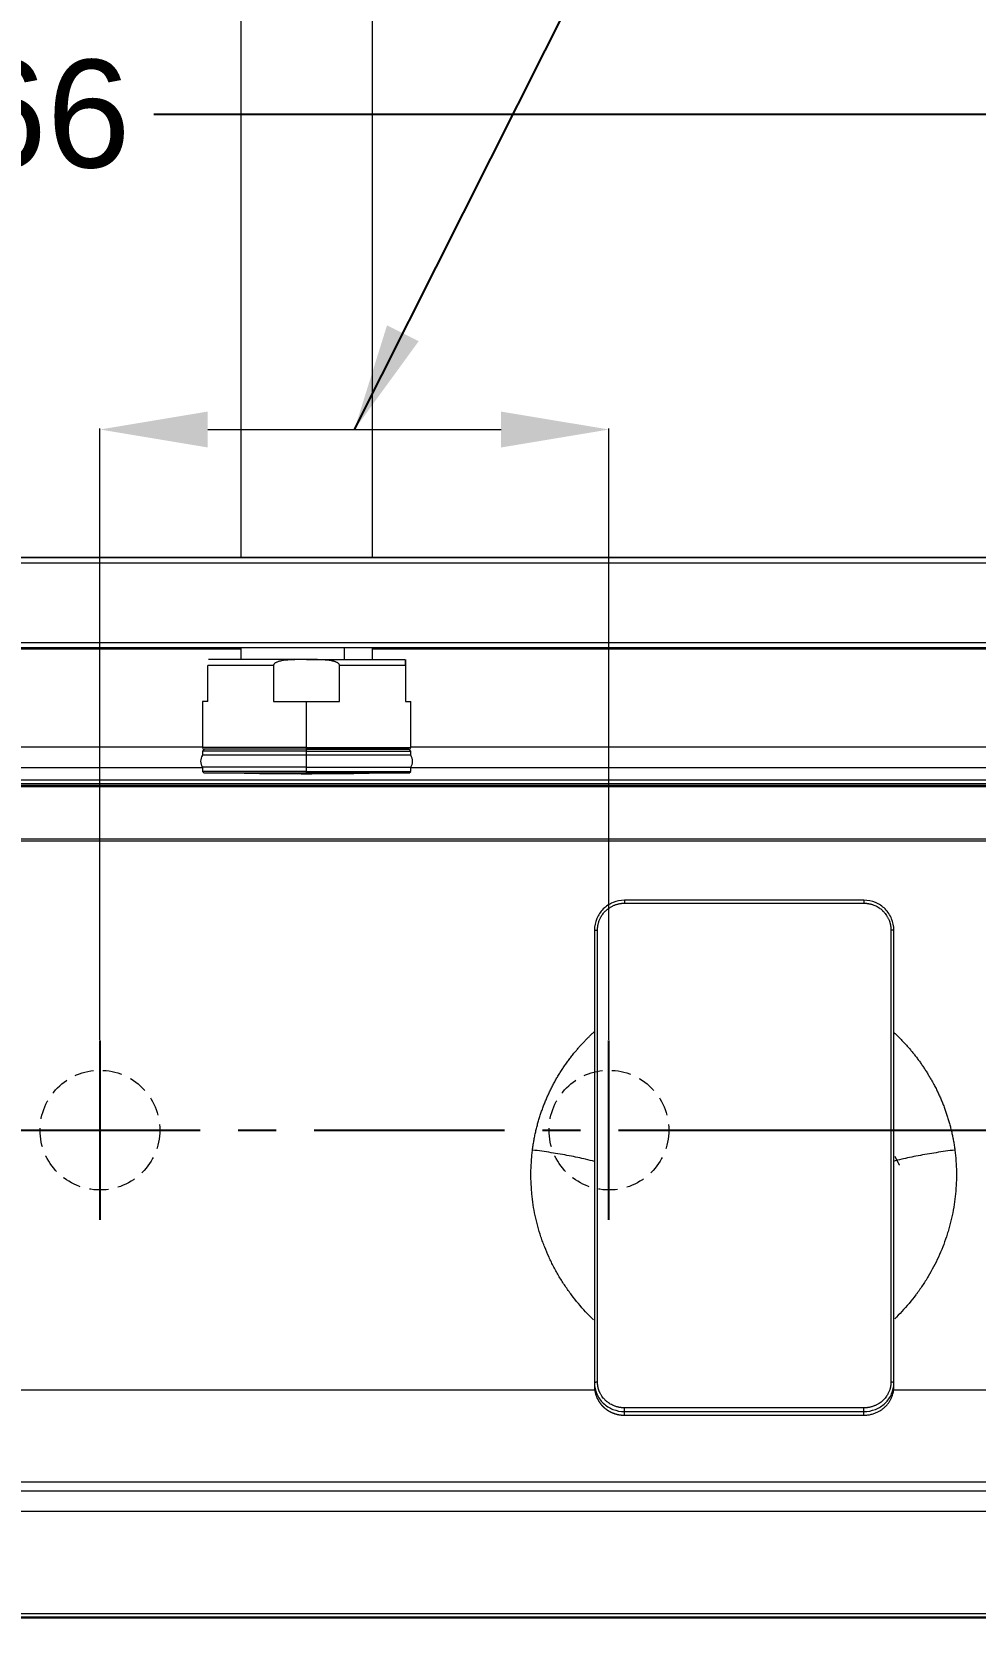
# Model space of a CAD drawing. Header units: millimetres. Extents: x 2433 to 4809, y -10272 to -6912.
# Drawn here: x 3148.1 to 3305.6, y -9240.8 to -8973.7 of the extents above; entities that cross this region are included whole.
import ezdxf

# ---------------------------------------------------------------- set-up
doc = ezdxf.new("R2010")
doc.units = ezdxf.units.MM
doc.linetypes.add('CENTERX2', pattern=[101.6, 63.5, -12.7, 12.7, -12.7])
doc.linetypes.add('HIDDEN2', pattern=[4.7625, 3.175, -1.5875])
doc.layers.add('CENTER', color=1, linetype='CENTERX2')
doc.layers.add('DIM', color=3, linetype='Continuous', lineweight=13)
doc.layers.add('HIDDEN', color=252, linetype='HIDDEN2', lineweight=13)
doc.styles.add('ARIAL', font='arial.ttf')
doc.dimstyles.get("Standard").update_dxf_attribs({"dimtxt": 15, "dimasz": 15, "dimexe": 0.18, "dimexo": 0.0625, "dimgap": 4, "dimtad": 0, "dimtih": 1, "dimtoh": 1, "dimdec": 1, "dimdsep": 46, "dimtxsty": 'ARIAL', "dimcen": 0, "dimclrd": 3, "dimclre": 3, "dimclrt": 3, "dimadec": 0, "dimazin": 0, "dimtfac": 1, "dimtdec": 1, "dimtofl": 0, "dimtmove": 0, "dimatfit": 3, "dimfxl": 1, "dimtolj": 1, "dimtzin": 0, "dimarcsym": 0})

# ---------------------------------------------------------------- blocks, each defined once
blk = doc.blocks.new('*D43')
at = {"layer": 'Defpoints', "color": 0, "transparency": 16777216}
for p in [(3194, -7897.19), (3599.12, -9941.36), (3679.63, -9941.36)]:
    blk.add_point(p, dxfattribs=at)
at = {"layer": 'DIM', "color": 3, "lineweight": -2, "transparency": 16777216}
for p, q in [((3194.06, -7897.19), (3679.81, -7897.19)), ((3679.63, -7915.19), (3679.63, -8902.47)), ((3679.63, -9923.36), (3679.63, -8936.07)), ((3599.18, -9941.36), (3679.81, -9941.36))]:
    blk.add_line(p, q, dxfattribs=at)
at = {"layer": 'DIM', "color": 3, "transparency": 16777216}
for points in [[(3676.63, -7915.19), (3682.63, -7915.19), (3679.63, -7897.19)], [(3676.63, -9923.36), (3682.63, -9923.36), (3679.63, -9941.36)]]:
    blk.add_solid(points, dxfattribs=at)
at = {"layer": 'DIM', "color": 3, "transparency": 16777216, "insert": (3679.63, -8919.27), "char_height": 18, "attachment_point": 5, "style": 'ARIAL'}
blk.add_mtext('\\A1;(2280)', dxfattribs=at)
blk = doc.blocks.new('*D44')
at = {"layer": 'Defpoints', "color": 0, "transparency": 16777216}
for p in [(3451.29, -8931.16), (2936.71, -9089.75), (3451.29, -9089.75)]:
    blk.add_point(p, dxfattribs=at)
at = {"layer": 'DIM', "color": 3, "lineweight": -2, "transparency": 16777216}
for p, q in [((2936.71, -9089.69), (2936.71, -8930.98)), ((2954.71, -8931.16), (3119.87, -8931.16)), ((3433.29, -8931.16), (3169.56, -8931.16)), ((3451.29, -9089.69), (3451.29, -8930.98))]:
    blk.add_line(p, q, dxfattribs=at)
at = {"layer": 'DIM', "color": 3, "transparency": 16777216}
for points in [[(2954.71, -8928.16), (2954.71, -8934.16), (2936.71, -8931.16)], [(3433.29, -8928.16), (3433.29, -8934.16), (3451.29, -8931.16)]]:
    blk.add_solid(points, dxfattribs=at)
at = {"layer": 'DIM', "color": 3, "transparency": 16777216, "insert": (3144.72, -8931.16), "char_height": 18, "attachment_point": 5, "style": 'ARIAL'}
blk.add_mtext('\\A1;514', dxfattribs=at)
blk = doc.blocks.new('*D46')
at = {"layer": 'Defpoints', "color": 0, "transparency": 16777216}
for p in [(3377, -8987.49), (3011, -9085.72), (3377, -9085.72)]:
    blk.add_point(p, dxfattribs=at)
at = {"layer": 'DIM', "color": 3, "lineweight": -2, "transparency": 16777216}
for p, q in [((3011, -9085.65), (3011, -8987.31)), ((3029, -8987.49), (3118.76, -8987.49)), ((3359, -8987.49), (3168.5, -8987.49)), ((3377, -9085.65), (3377, -8987.31))]:
    blk.add_line(p, q, dxfattribs=at)
at = {"layer": 'DIM', "color": 3, "transparency": 16777216}
for points in [[(3029, -8984.49), (3029, -8990.49), (3011, -8987.49)], [(3359, -8984.49), (3359, -8990.49), (3377, -8987.49)]]:
    blk.add_solid(points, dxfattribs=at)
at = {"layer": 'DIM', "color": 3, "transparency": 16777216, "insert": (3143.63, -8987.49), "char_height": 18, "attachment_point": 5, "style": 'ARIAL'}
blk.add_mtext('\\A1;366', dxfattribs=at)
blk = doc.blocks.new('*D47')
at = {"layer": 'Defpoints', "color": 0, "transparency": 16777216}
for p in [(3259.5, -9157.22), (3519.63, -9941.36), (3541.41, -9941.36)]:
    blk.add_point(p, dxfattribs=at)
at = {"layer": 'DIM', "color": 3, "lineweight": -2, "transparency": 16777216}
for p, q in [((3259.56, -9157.22), (3519.81, -9157.22)), ((3519.63, -9175.22), (3519.63, -9535.1)), ((3519.63, -9923.36), (3519.63, -9563.48)), ((3541.35, -9941.36), (3519.45, -9941.36))]:
    blk.add_line(p, q, dxfattribs=at)
at = {"layer": 'DIM', "color": 3, "transparency": 16777216}
for points in [[(3516.63, -9175.22), (3522.63, -9175.22), (3519.63, -9157.22)], [(3516.63, -9923.36), (3522.63, -9923.36), (3519.63, -9941.36)]]:
    blk.add_solid(points, dxfattribs=at)
at = {"layer": 'DIM', "color": 3, "transparency": 16777216, "insert": (3519.63, -9549.29), "char_height": 18, "attachment_point": 5, "style": 'ARIAL'}
blk.add_mtext('\\A1;977.5', dxfattribs=at)

msp = doc.modelspace()

# ---------------------------------------------------------------- linework, layer by layer
at = {"linetype": 'Continuous', "lineweight": 18}
for p, q in [((3183, -8592.35), (3183, -9061.48)), ((3205, -9061.48), (3205, -8592.34)), ((2962.2, -9061.48), (3426.2, -9061.48)), ((2962.2, -9076.6), (3426.2, -9076.6)), ((3194, -9078.59), (3177.6, -9078.59)), ((3183, -9076.6), (3183, -9078.58)), ((3194, -9078.59), (3210.4, -9078.59)), ((3205, -9078.58), (3205, -9076.6)), ((3177.5, -9085.59), (3177.5, -9079.59)), ((3188.48, -9079.59), (3188.48, -9085.59)), ((3199.52, -9085.59), (3199.52, -9079.59)), ((3210.5, -9079.59), (3210.5, -9085.59)), ((3177.5, -9085.59), (3176.6, -9085.59)), ((3176.6, -9085.59), (3176.6, -9093.29)), ((3188.48, -9085.59), (3194, -9085.59)), ((3194, -9085.59), (3199.52, -9085.59)), ((3210.5, -9085.59), (3211.4, -9085.59)), ((3211.4, -9093.29), (3211.4, -9085.59)), ((3176.9, -9093.59), (3176.6, -9093.89)), ((3194, -9093.89), (3176.6, -9093.89)), ((3176.6, -9093.89), (3176.6, -9094.59)), ((3194, -9094.59), (3176.6, -9094.59)), ((3194, -9093.59), (3176.9, -9093.59)), ((3194, -9093.59), (3176.9, -9093.59)), ((3211.1, -9093.59), (3194, -9093.59)), ((3194, -9093.59), (3211.1, -9093.59)), ((3194, -9093.89), (3211.4, -9093.89)), ((3211.4, -9094.59), (3194, -9094.59)), ((3211.4, -9093.89), (3211.1, -9093.59)), ((3211.4, -9094.59), (3211.4, -9093.89)), ((3176.6, -9096.59), (3176.6, -9097.29)), ((3194, -9096.59), (3176.6, -9096.59)), ((3194, -9097.29), (3176.6, -9097.29)), ((3176.6, -9097.29), (3176.9, -9097.59)), ((3194, -9097.59), (3176.9, -9097.59)), ((3183.45, -9097.6), (3183.45, -9097.59)), ((3194, -9096.59), (3211.4, -9096.59)), ((3194, -9097.29), (3211.4, -9097.29)), ((3211.1, -9097.59), (3194, -9097.59)), ((3204.55, -9097.59), (3204.55, -9097.6)), ((3211.1, -9097.59), (3211.4, -9097.29)), ((3211.4, -9097.29), (3211.4, -9096.59)), ((2947.99, -9098.71), (3440.01, -9098.71)), ((3287.09, -9118.8), (3247.09, -9118.8)), ((3242.09, -9199.47), (3242.09, -9200.06)), ((3292.09, -9200.06), (3292.09, -9199.47)), ((3247.01, -9204.87), (3247.46, -9204.87)), ((3247.46, -9204.87), (3287.18, -9204.87)), ((2962.03, -9238.72), (3401.49, -9238.72)), ((2962.2, -9238.55), (3401.5, -9238.55))]:
    msp.add_line(p, q, dxfattribs=at)
at = {"linetype": 'Continuous', "lineweight": 13}
for p, q in [((3426.2, -9061.61), (2962.2, -9061.61)), ((2962.2, -9062.42), (3426.2, -9062.42)), ((3426.2, -9075.82), (2962.2, -9075.82)), ((3183.01, -9076.87), (2956.2, -9076.87)), ((3194, -9078.59), (3194, -9078.59)), ((3200.36, -9078.58), (3200.36, -9076.6)), ((3432.19, -9076.87), (3204.99, -9076.87)), ((3188.48, -9079.59), (3177.5, -9079.59)), ((3210.5, -9079.59), (3199.52, -9079.59)), ((3194, -9093.29), (3194, -9085.59)), ((2956.2, -9093.16), (3176.61, -9093.16)), ((3194, -9093.29), (3176.6, -9093.29)), ((3194, -9093.29), (3211.4, -9093.29)), ((3194, -9093.59), (3194, -9093.29)), ((3194, -9093.89), (3194, -9093.59)), ((3194, -9094.59), (3194, -9093.89)), ((3194, -9096.59), (3194, -9094.59)), ((3211.39, -9093.16), (3432.19, -9093.16)), ((3176.6, -9096.66), (2956.2, -9096.66)), ((3194, -9097.29), (3194, -9096.59)), ((3194, -9097.59), (3194, -9097.29)), ((3432.19, -9096.66), (3211.4, -9096.66)), ((2947.99, -9099.28), (3440.01, -9099.28)), ((2949.12, -9099.6), (3438.88, -9099.6)), ((2949.12, -9099.81), (3438.88, -9099.81)), ((2957.83, -9108.52), (3430.17, -9108.52)), ((3430.17, -9108.95), (2957.83, -9108.95)), ((3247.09, -9119.3), (3287.09, -9119.3)), ((3242.59, -9199.32), (3242.59, -9123.79)), ((3291.59, -9123.79), (3291.59, -9199.32)), ((3242.18, -9200.68), (2949.25, -9200.68)), ((3347.09, -9200.68), (3291.99, -9200.68)), ((3287.09, -9203.62), (3247.09, -9203.62)), ((3247.09, -9204.85), (3247.09, -9204.25)), ((3247.09, -9204.25), (3287.09, -9204.25)), ((3287.09, -9204.85), (3287.09, -9204.25)), ((3247.09, -9204.85), (3287.09, -9204.85)), ((2943.27, -9217.47), (3393.5, -9217.47)), ((3443.62, -9216.07), (2944.38, -9216.07)), ((3226.24, -9217.47), (3393.5, -9217.47)), ((3377, -9220.97), (2948.47, -9220.97)), ((3398.94, -9220.97), (3226.25, -9220.97))]:
    msp.add_line(p, q, dxfattribs=at)
at = {"linetype": 'Continuous', "lineweight": 18}
for centre, radius, start, end in [((3178.12, -9095.59), 1.82, 146.6015, 213.3985), ((3176.9, -9093.29), 0.3, 180, 270), ((3211.1, -9093.29), 0.3, 270, 0), ((3209.88, -9095.59), 1.82, 326.6015, 33.3985)]:
    msp.add_arc(centre, radius, start, end, dxfattribs=at)
for points, knots in [([(3194, -9078.59), (3193.76, -9078.59), (3193.51, -9078.59), (3193.03, -9078.59), (3192.78, -9078.6), (3192.3, -9078.6), (3192.05, -9078.61), (3191.57, -9078.62), (3191.32, -9078.64), (3190.96, -9078.66), (3190.84, -9078.67), (3190.6, -9078.69), (3190.47, -9078.7), (3190.23, -9078.73), (3190.11, -9078.75), (3189.87, -9078.79), (3189.75, -9078.81), (3189.58, -9078.85), (3189.52, -9078.87), (3189.4, -9078.9), (3189.34, -9078.92), (3189.23, -9078.96), (3189.17, -9078.98), (3189.05, -9079.02), (3189, -9079.04), (3188.89, -9079.1), (3188.84, -9079.13), (3188.76, -9079.18), (3188.73, -9079.19), (3188.69, -9079.23), (3188.66, -9079.25), (3188.62, -9079.29), (3188.6, -9079.31), (3188.56, -9079.36), (3188.54, -9079.38), (3188.52, -9079.42), (3188.51, -9079.44), (3188.5, -9079.46), (3188.5, -9079.47), (3188.49, -9079.48), (3188.49, -9079.49), (3188.48, -9079.52), (3188.48, -9079.55), (3188.48, -9079.59)], [0, 0, 0, 0, 0.125, 0.125, 0.25, 0.25, 0.375, 0.375, 0.5, 0.5, 0.5625, 0.5625, 0.625, 0.625, 0.6875, 0.6875, 0.75, 0.75, 0.78125, 0.78125, 0.8125, 0.8125, 0.84375, 0.84375, 0.875, 0.875, 0.90625, 0.90625, 0.921875, 0.921875, 0.9375, 0.9375, 0.953125, 0.953125, 0.96875, 0.96875, 0.976563, 0.976563, 0.980469, 0.980469, 0.984375, 0.984375, 1, 1, 1, 1]), ([(3199.52, -9079.59), (3199.52, -9079.55), (3199.52, -9079.52), (3199.51, -9079.48), (3199.5, -9079.46), (3199.49, -9079.44), (3199.48, -9079.42), (3199.47, -9079.4), (3199.46, -9079.38), (3199.44, -9079.36), (3199.43, -9079.35), (3199.4, -9079.31), (3199.38, -9079.29), (3199.33, -9079.25), (3199.31, -9079.23), (3199.27, -9079.2), (3199.26, -9079.19), (3199.23, -9079.17), (3199.22, -9079.16), (3199.16, -9079.12), (3199.1, -9079.09), (3198.99, -9079.04), (3198.94, -9079.02), (3198.82, -9078.97), (3198.77, -9078.95), (3198.65, -9078.92), (3198.59, -9078.9), (3198.47, -9078.87), (3198.41, -9078.85), (3198.23, -9078.81), (3198.12, -9078.79), (3197.88, -9078.75), (3197.76, -9078.73), (3197.52, -9078.7), (3197.4, -9078.69), (3197.15, -9078.67), (3197.03, -9078.66), (3196.67, -9078.64), (3196.43, -9078.62), (3195.94, -9078.61), (3195.7, -9078.6), (3195.21, -9078.6), (3194.97, -9078.59), (3194.49, -9078.59), (3194.24, -9078.59), (3194, -9078.59)], [0, 0, 0, 0, 0.015625, 0.015625, 0.023438, 0.023438, 0.03125, 0.03125, 0.039063, 0.039063, 0.046875, 0.046875, 0.0625, 0.0625, 0.078125, 0.078125, 0.085938, 0.085938, 0.09375, 0.09375, 0.125, 0.125, 0.15625, 0.15625, 0.1875, 0.1875, 0.21875, 0.21875, 0.25, 0.25, 0.3125, 0.3125, 0.375, 0.375, 0.4375, 0.4375, 0.5, 0.5, 0.625, 0.625, 0.75, 0.75, 0.875, 0.875, 1, 1, 1, 1]), ([(3210.5, -9079.59), (3210.5, -9079.55), (3210.5, -9079.52), (3210.5, -9079.48), (3210.5, -9079.46), (3210.5, -9079.44), (3210.5, -9079.42), (3210.5, -9079.4), (3210.5, -9079.38), (3210.5, -9079.36), (3210.5, -9079.35), (3210.5, -9079.31), (3210.5, -9079.29), (3210.5, -9079.25), (3210.5, -9079.23), (3210.5, -9079.2), (3210.5, -9079.19), (3210.5, -9079.17), (3210.5, -9079.16), (3210.5, -9079.12), (3210.5, -9079.09), (3210.5, -9079.04), (3210.5, -9079.02), (3210.5, -9078.97), (3210.5, -9078.95), (3210.5, -9078.92), (3210.5, -9078.9), (3210.5, -9078.87), (3210.5, -9078.85), (3210.5, -9078.81), (3210.5, -9078.79), (3210.5, -9078.75), (3210.5, -9078.73), (3210.5, -9078.7), (3210.5, -9078.69), (3210.5, -9078.67), (3210.5, -9078.66), (3210.5, -9078.63), (3210.5, -9078.62), (3210.5, -9078.61), (3210.5, -9078.6), (3210.5, -9078.6), (3210.5, -9078.59), (3210.5, -9078.59), (3210.5, -9078.59), (3210.5, -9078.59), (3210.5, -9078.59), (3210.5, -9078.59), (3210.5, -9078.6), (3210.5, -9078.6), (3210.5, -9078.61), (3210.5, -9078.62), (3210.5, -9078.64), (3210.5, -9078.66), (3210.5, -9078.67), (3210.5, -9078.69), (3210.5, -9078.7), (3210.5, -9078.73), (3210.5, -9078.75), (3210.5, -9078.79), (3210.5, -9078.81), (3210.5, -9078.85), (3210.5, -9078.87), (3210.5, -9078.9), (3210.5, -9078.92), (3210.5, -9078.96), (3210.5, -9078.98), (3210.5, -9079.02), (3210.5, -9079.04), (3210.5, -9079.08), (3210.5, -9079.1), (3210.5, -9079.13), (3210.5, -9079.14), (3210.5, -9079.18), (3210.5, -9079.19), (3210.5, -9079.23), (3210.5, -9079.25), (3210.5, -9079.29), (3210.5, -9079.31), (3210.5, -9079.35), (3210.5, -9079.36), (3210.5, -9079.38), (3210.5, -9079.41), (3210.5, -9079.44), (3210.5, -9079.46), (3210.5, -9079.47), (3210.5, -9079.48), (3210.5, -9079.49), (3210.5, -9079.52), (3210.5, -9079.55), (3210.5, -9079.59)], [0, 0, 0, 0, 0.007812, 0.007812, 0.011719, 0.011719, 0.015625, 0.015625, 0.019531, 0.019531, 0.023437, 0.023437, 0.03125, 0.03125, 0.039062, 0.039062, 0.042969, 0.042969, 0.046875, 0.046875, 0.0625, 0.0625, 0.078125, 0.078125, 0.09375, 0.09375, 0.109375, 0.109375, 0.125, 0.125, 0.15625, 0.15625, 0.1875, 0.1875, 0.21875, 0.21875, 0.25, 0.25, 0.3125, 0.3125, 0.375, 0.375, 0.4375, 0.4375, 0.5, 0.5, 0.5625, 0.5625, 0.625, 0.625, 0.6875, 0.6875, 0.75, 0.75, 0.78125, 0.78125, 0.8125, 0.8125, 0.84375, 0.84375, 0.875, 0.875, 0.890625, 0.890625, 0.90625, 0.90625, 0.921875, 0.921875, 0.9375, 0.9375, 0.945312, 0.945312, 0.953125, 0.953125, 0.960937, 0.960937, 0.96875, 0.96875, 0.976562, 0.976562, 0.980469, 0.980469, 0.984375, 0.988281, 0.988281, 0.990234, 0.990234, 0.992188, 0.992188, 1, 1, 1, 1]), ([(3242.59, -9123.79), (3242.59, -9123.78), (3242.59, -9123.76), (3242.59, -9123.73), (3242.59, -9123.69), (3242.59, -9123.66), (3242.6, -9123.63), (3242.6, -9123.59), (3242.6, -9123.56), (3242.6, -9123.53), (3242.6, -9123.49), (3242.61, -9123.46), (3242.61, -9123.43), (3242.61, -9123.39), (3242.61, -9123.36), (3242.62, -9123.33), (3242.62, -9123.29), (3242.62, -9123.26), (3242.63, -9123.23), (3242.63, -9123.19), (3242.64, -9123.16), (3242.64, -9123.13), (3242.65, -9123.1), (3242.65, -9123.06), (3242.66, -9123.03), (3242.66, -9123), (3242.67, -9122.96), (3242.68, -9122.91), (3242.7, -9122.83), (3242.73, -9122.71), (3242.77, -9122.54), (3242.84, -9122.33), (3242.92, -9122.09), (3243.04, -9121.84), (3243.17, -9121.58), (3243.35, -9121.29), (3243.55, -9121.02), (3243.74, -9120.79), (3243.89, -9120.63), (3244.05, -9120.48), (3244.28, -9120.28), (3244.53, -9120.1), (3244.78, -9119.94), (3244.98, -9119.83), (3245.17, -9119.73), (3245.37, -9119.64), (3245.56, -9119.57), (3245.77, -9119.5), (3245.99, -9119.44), (3246.2, -9119.39), (3246.4, -9119.35), (3246.58, -9119.33), (3246.73, -9119.31), (3246.86, -9119.31), (3246.96, -9119.3), (3247.03, -9119.3), (3247.08, -9119.3), (3247.09, -9119.3)], [0, 0, 0, 0, 0.004747, 0.009491, 0.014232, 0.018972, 0.023708, 0.028442, 0.033174, 0.037904, 0.042632, 0.047357, 0.05208, 0.056802, 0.061521, 0.066238, 0.070954, 0.075667, 0.080379, 0.085089, 0.089797, 0.094504, 0.099209, 0.103913, 0.108615, 0.113315, 0.118014, 0.122711, 0.134885, 0.153369, 0.178156, 0.209237, 0.246603, 0.284434, 0.326109, 0.371612, 0.428241, 0.470047, 0.497067, 0.521976, 0.563871, 0.622818, 0.656702, 0.689009, 0.719729, 0.748851, 0.778592, 0.809468, 0.841475, 0.874606, 0.90317, 0.928179, 0.949636, 0.967545, 0.981908, 0.992727, 1, 1, 1, 1]), ([(3287.09, -9119.3), (3287.1, -9119.3), (3287.13, -9119.3), (3287.16, -9119.3), (3287.19, -9119.3), (3287.23, -9119.3), (3287.26, -9119.3), (3287.29, -9119.31), (3287.33, -9119.31), (3287.36, -9119.31), (3287.39, -9119.31), (3287.43, -9119.31), (3287.46, -9119.32), (3287.49, -9119.32), (3287.53, -9119.32), (3287.56, -9119.33), (3287.59, -9119.33), (3287.63, -9119.33), (3287.66, -9119.34), (3287.69, -9119.34), (3287.73, -9119.35), (3287.76, -9119.35), (3287.79, -9119.36), (3287.83, -9119.36), (3287.86, -9119.37), (3287.89, -9119.37), (3287.92, -9119.38), (3288.01, -9119.39), (3288.15, -9119.43), (3288.35, -9119.48), (3288.54, -9119.54), (3288.79, -9119.63), (3289.1, -9119.76), (3289.44, -9119.95), (3289.75, -9120.16), (3289.98, -9120.34), (3290.14, -9120.49), (3290.25, -9120.59), (3290.35, -9120.69), (3290.47, -9120.82), (3290.66, -9121.05), (3290.84, -9121.3), (3290.99, -9121.55), (3291.1, -9121.74), (3291.19, -9121.93), (3291.25, -9122.06), (3291.28, -9122.14), (3291.29, -9122.16), (3291.3, -9122.19), (3291.31, -9122.21), (3291.32, -9122.24), (3291.33, -9122.27), (3291.34, -9122.3), (3291.35, -9122.33), (3291.36, -9122.36), (3291.37, -9122.39), (3291.38, -9122.42), (3291.39, -9122.45), (3291.4, -9122.49), (3291.41, -9122.52), (3291.42, -9122.56), (3291.43, -9122.6), (3291.44, -9122.64), (3291.45, -9122.68), (3291.46, -9122.72), (3291.47, -9122.76), (3291.48, -9122.8), (3291.49, -9122.84), (3291.5, -9122.89), (3291.51, -9122.93), (3291.52, -9122.98), (3291.53, -9123.03), (3291.54, -9123.07), (3291.54, -9123.12), (3291.55, -9123.17), (3291.56, -9123.23), (3291.56, -9123.28), (3291.57, -9123.33), (3291.57, -9123.39), (3291.58, -9123.44), (3291.58, -9123.5), (3291.59, -9123.55), (3291.59, -9123.61), (3291.59, -9123.67), (3291.59, -9123.73), (3291.59, -9123.77), (3291.59, -9123.79)], [0, 0, 0, 0, 0.004757, 0.009511, 0.014264, 0.019015, 0.023765, 0.028512, 0.033259, 0.038004, 0.042747, 0.047489, 0.05223, 0.056969, 0.061707, 0.066444, 0.07118, 0.075915, 0.080649, 0.085382, 0.090113, 0.094844, 0.099574, 0.104303, 0.109031, 0.113759, 0.118486, 0.123211, 0.151374, 0.179744, 0.208323, 0.237109, 0.291908, 0.351445, 0.404814, 0.447062, 0.478231, 0.49834, 0.509473, 0.535682, 0.576987, 0.633435, 0.667535, 0.69947, 0.72923, 0.756808, 0.760299, 0.763924, 0.767682, 0.771572, 0.775596, 0.779753, 0.784043, 0.788465, 0.793021, 0.797709, 0.802531, 0.807485, 0.812572, 0.817792, 0.823144, 0.82863, 0.834247, 0.839998, 0.845881, 0.851897, 0.858045, 0.864325, 0.870738, 0.877284, 0.883961, 0.890771, 0.897713, 0.904787, 0.911994, 0.919332, 0.926803, 0.934406, 0.942142, 0.950009, 0.958009, 0.966142, 0.974407, 0.982805, 0.991336, 1, 1, 1, 1]), ([(3241.94, -9188.92), (3241.49, -9188.48), (3241.04, -9188.03), (3239.78, -9186.68), (3238.99, -9185.74), (3237.88, -9184.27), (3237.53, -9183.77), (3236.85, -9182.75), (3236.52, -9182.23), (3235.89, -9181.18), (3235.44, -9180.37), (3235.02, -9179.56), (3234.75, -9179.01), (3234.62, -9178.73), (3234.24, -9177.89), (3233.88, -9177.05), (3233.55, -9176.19), (3233.34, -9175.62), (3233.25, -9175.33), (3232.96, -9174.46), (3232.78, -9173.88), (3232.46, -9172.69), (3232.32, -9172.1), (3232.06, -9170.89), (3231.95, -9170.29), (3231.76, -9169.08), (3231.68, -9168.47), (3231.38, -9165.43), (3231.42, -9162.99), (3231.73, -9160.55)], [0, 0, 0, 0, 0.060481, 0.060481, 0.177921, 0.177921, 0.236641, 0.236641, 0.295361, 0.295361, 0.354081, 0.383441, 0.383441, 0.412801, 0.412801, 0.471521, 0.500881, 0.500881, 0.530241, 0.530241, 0.588961, 0.588961, 0.647681, 0.647681, 0.7064, 0.7064, 0.76512, 0.76512, 1, 1, 1, 1]), ([(3302.27, -9160.55), (3302.42, -9161.77), (3302.51, -9162.99), (3302.55, -9165.42), (3302.5, -9166.64), (3302.32, -9168.45), (3302.24, -9169.06), (3302.05, -9170.27), (3301.94, -9170.88), (3301.69, -9172.08), (3301.47, -9172.98), (3301.22, -9173.86), (3301.04, -9174.44), (3300.95, -9174.74), (3300.48, -9176.18), (3300.03, -9177.31), (3299.01, -9179.54), (3298.44, -9180.62), (3297.5, -9182.2), (3297.01, -9182.98), (3296.4, -9183.87), (3296.13, -9184.24), (3295.95, -9184.49), (3295.85, -9184.62), (3295.03, -9185.72), (3294.24, -9186.65), (3293.03, -9187.96), (3292.63, -9188.36), (3292.23, -9188.75)], [0, 0, 0, 0, 0.118224, 0.118224, 0.236449, 0.236449, 0.295561, 0.295561, 0.354673, 0.354673, 0.413785, 0.443341, 0.443341, 0.472897, 0.472897, 0.591121, 0.591121, 0.709346, 0.709346, 0.768458, 0.798014, 0.812792, 0.812792, 0.82757, 0.82757, 0.945794, 0.945794, 1, 1, 1, 1]), ([(3242.09, -9200.06), (3242.09, -9200.07), (3242.09, -9200.1), (3242.09, -9200.13), (3242.09, -9200.16), (3242.09, -9200.2), (3242.1, -9200.23), (3242.1, -9200.26), (3242.1, -9200.3), (3242.1, -9200.33), (3242.1, -9200.36), (3242.11, -9200.4), (3242.11, -9200.43), (3242.11, -9200.47), (3242.11, -9200.5), (3242.12, -9200.54), (3242.12, -9200.57), (3242.13, -9200.61), (3242.13, -9200.64), (3242.13, -9200.68), (3242.14, -9200.71), (3242.14, -9200.75), (3242.15, -9200.79), (3242.16, -9200.82), (3242.16, -9200.86), (3242.17, -9200.89), (3242.18, -9200.93), (3242.18, -9200.97), (3242.19, -9201), (3242.2, -9201.04), (3242.21, -9201.08), (3242.21, -9201.12), (3242.22, -9201.15), (3242.23, -9201.19), (3242.24, -9201.23), (3242.25, -9201.26), (3242.26, -9201.3), (3242.27, -9201.34), (3242.28, -9201.38), (3242.3, -9201.41), (3242.31, -9201.45), (3242.32, -9201.49), (3242.33, -9201.53), (3242.34, -9201.57), (3242.36, -9201.6), (3242.37, -9201.64), (3242.39, -9201.68), (3242.4, -9201.72), (3242.42, -9201.76), (3242.43, -9201.79), (3242.45, -9201.83), (3242.46, -9201.87), (3242.48, -9201.91), (3242.5, -9201.95), (3242.51, -9201.99), (3242.53, -9202.02), (3242.55, -9202.06), (3242.57, -9202.1), (3242.59, -9202.14), (3242.61, -9202.18), (3242.63, -9202.22), (3242.65, -9202.25), (3242.67, -9202.29), (3242.69, -9202.33), (3242.71, -9202.37), (3242.73, -9202.41), (3242.76, -9202.45), (3242.78, -9202.48), (3242.8, -9202.52), (3242.83, -9202.56), (3242.85, -9202.6), (3242.88, -9202.64), (3242.9, -9202.67), (3242.93, -9202.71), (3242.95, -9202.75), (3242.98, -9202.79), (3243.01, -9202.82), (3243.04, -9202.86), (3243.06, -9202.9), (3243.09, -9202.94), (3243.12, -9202.97), (3243.15, -9203.01), (3243.18, -9203.05), (3243.21, -9203.08), (3243.24, -9203.12), (3243.28, -9203.15), (3243.31, -9203.19), (3243.34, -9203.23), (3243.37, -9203.26), (3243.41, -9203.3), (3243.44, -9203.33), (3243.48, -9203.37), (3243.51, -9203.4), (3243.55, -9203.44), (3243.58, -9203.47), (3243.62, -9203.51), (3243.66, -9203.54), (3243.69, -9203.57), (3243.73, -9203.61), (3243.77, -9203.64), (3243.81, -9203.67), (3243.85, -9203.71), (3243.89, -9203.74), (3243.93, -9203.77), (3243.97, -9203.8), (3244.01, -9203.83), (3244.05, -9203.86), (3244.1, -9203.89), (3244.14, -9203.93), (3244.18, -9203.96), (3244.23, -9203.99), (3244.27, -9204.01), (3244.32, -9204.04), (3244.36, -9204.07), (3244.41, -9204.1), (3244.45, -9204.13), (3244.5, -9204.16), (3244.55, -9204.18), (3244.6, -9204.21), (3244.64, -9204.24), (3244.69, -9204.26), (3244.74, -9204.29), (3244.79, -9204.31), (3244.84, -9204.34), (3244.89, -9204.36), (3244.94, -9204.38), (3244.99, -9204.41), (3245.05, -9204.43), (3245.1, -9204.45), (3245.15, -9204.47), (3245.2, -9204.49), (3245.26, -9204.51), (3245.31, -9204.53), (3245.37, -9204.55), (3245.42, -9204.57), (3245.48, -9204.59), (3245.53, -9204.61), (3245.59, -9204.63), (3245.64, -9204.64), (3245.7, -9204.66), (3245.76, -9204.67), (3245.82, -9204.69), (3245.87, -9204.7), (3245.93, -9204.72), (3245.99, -9204.73), (3246.05, -9204.74), (3246.11, -9204.75), (3246.17, -9204.77), (3246.23, -9204.78), (3246.29, -9204.79), (3246.35, -9204.79), (3246.41, -9204.8), (3246.47, -9204.81), (3246.53, -9204.82), (3246.59, -9204.82), (3246.65, -9204.83), (3246.72, -9204.83), (3246.78, -9204.84), (3246.84, -9204.84), (3246.9, -9204.84), (3246.97, -9204.85), (3247.03, -9204.85), (3247.07, -9204.85), (3247.09, -9204.85)], [0, 0, 0, 0, 0.004361, 0.008746, 0.013153, 0.017584, 0.022037, 0.026514, 0.031014, 0.035537, 0.040084, 0.044653, 0.049245, 0.053861, 0.0585, 0.063161, 0.067846, 0.072554, 0.077286, 0.08204, 0.086817, 0.091618, 0.096442, 0.101288, 0.106158, 0.111051, 0.115967, 0.120907, 0.125869, 0.130855, 0.135863, 0.140895, 0.14595, 0.151028, 0.156129, 0.161253, 0.166401, 0.171571, 0.176765, 0.181982, 0.187221, 0.192484, 0.197771, 0.20308, 0.208412, 0.213768, 0.219146, 0.224548, 0.229973, 0.235421, 0.240892, 0.246386, 0.251904, 0.257444, 0.263008, 0.268595, 0.274204, 0.279837, 0.285494, 0.291173, 0.296875, 0.302601, 0.308349, 0.314121, 0.319916, 0.325734, 0.331575, 0.337439, 0.343327, 0.349237, 0.355171, 0.361127, 0.367107, 0.37311, 0.379136, 0.385186, 0.391258, 0.397353, 0.403472, 0.409614, 0.415779, 0.421967, 0.428178, 0.434412, 0.440669, 0.44695, 0.453254, 0.45958, 0.46593, 0.472303, 0.478699, 0.485119, 0.491561, 0.498027, 0.504515, 0.511027, 0.517562, 0.52412, 0.530701, 0.537305, 0.543933, 0.550583, 0.557257, 0.563954, 0.570674, 0.577417, 0.584183, 0.590972, 0.597785, 0.60462, 0.611479, 0.618361, 0.625266, 0.632194, 0.639145, 0.646119, 0.653117, 0.660137, 0.667181, 0.674248, 0.681338, 0.688451, 0.695587, 0.702746, 0.709929, 0.717134, 0.724363, 0.731615, 0.73889, 0.746188, 0.753509, 0.760853, 0.768221, 0.775612, 0.783025, 0.790462, 0.797922, 0.805405, 0.812911, 0.820441, 0.827993, 0.835569, 0.843168, 0.85079, 0.858435, 0.866103, 0.873794, 0.881509, 0.889246, 0.897007, 0.904791, 0.912597, 0.920427, 0.928281, 0.936157, 0.944056, 0.951979, 0.959925, 0.967893, 0.975885, 0.9839, 0.991939, 1, 1, 1, 1]), ([(3247.09, -9203.62), (3247.08, -9203.62), (3247.06, -9203.62), (3247.03, -9203.62), (3246.99, -9203.62), (3246.96, -9203.62), (3246.93, -9203.62), (3246.89, -9203.62), (3246.86, -9203.62), (3246.82, -9203.62), (3246.79, -9203.61), (3246.76, -9203.61), (3246.72, -9203.61), (3246.69, -9203.61), (3246.66, -9203.6), (3246.62, -9203.6), (3246.59, -9203.6), (3246.56, -9203.59), (3246.52, -9203.59), (3246.49, -9203.59), (3246.46, -9203.58), (3246.43, -9203.58), (3246.39, -9203.57), (3246.36, -9203.57), (3246.33, -9203.56), (3246.29, -9203.56), (3246.26, -9203.55), (3246.17, -9203.53), (3246.03, -9203.5), (3245.84, -9203.46), (3245.65, -9203.4), (3245.4, -9203.31), (3245.09, -9203.18), (3244.74, -9203), (3244.44, -9202.8), (3244.21, -9202.63), (3244.04, -9202.49), (3243.94, -9202.39), (3243.84, -9202.3), (3243.71, -9202.17), (3243.53, -9201.96), (3243.34, -9201.71), (3243.19, -9201.48), (3243.09, -9201.29), (3243, -9201.11), (3242.94, -9200.98), (3242.91, -9200.91), (3242.9, -9200.89), (3242.89, -9200.86), (3242.88, -9200.84), (3242.87, -9200.81), (3242.86, -9200.79), (3242.85, -9200.76), (3242.84, -9200.73), (3242.83, -9200.7), (3242.82, -9200.67), (3242.81, -9200.64), (3242.8, -9200.61), (3242.79, -9200.57), (3242.78, -9200.54), (3242.77, -9200.51), (3242.76, -9200.47), (3242.74, -9200.43), (3242.73, -9200.4), (3242.72, -9200.36), (3242.71, -9200.32), (3242.7, -9200.28), (3242.69, -9200.24), (3242.69, -9200.19), (3242.68, -9200.15), (3242.67, -9200.11), (3242.66, -9200.06), (3242.65, -9200.01), (3242.64, -9199.97), (3242.64, -9199.92), (3242.63, -9199.87), (3242.62, -9199.82), (3242.62, -9199.77), (3242.61, -9199.72), (3242.61, -9199.66), (3242.6, -9199.61), (3242.6, -9199.55), (3242.6, -9199.5), (3242.59, -9199.44), (3242.59, -9199.38), (3242.59, -9199.34), (3242.59, -9199.32)], [0, 0, 0, 0, 0.004757, 0.009511, 0.014264, 0.019015, 0.023765, 0.028512, 0.033259, 0.038004, 0.042747, 0.047489, 0.05223, 0.056969, 0.061707, 0.066444, 0.07118, 0.075915, 0.080649, 0.085382, 0.090113, 0.094844, 0.099574, 0.104303, 0.109031, 0.113759, 0.118486, 0.123211, 0.151374, 0.179744, 0.208322, 0.237109, 0.291908, 0.351445, 0.404814, 0.447062, 0.478231, 0.49834, 0.509473, 0.535682, 0.576987, 0.633435, 0.667535, 0.69947, 0.72923, 0.756808, 0.760299, 0.763924, 0.767682, 0.771572, 0.775596, 0.779753, 0.784043, 0.788465, 0.793021, 0.797709, 0.802531, 0.807485, 0.812572, 0.817792, 0.823145, 0.82863, 0.834248, 0.839998, 0.845881, 0.851897, 0.858045, 0.864326, 0.870739, 0.877284, 0.883961, 0.890771, 0.897713, 0.904787, 0.911994, 0.919333, 0.926803, 0.934406, 0.942142, 0.950009, 0.958009, 0.966142, 0.974407, 0.982805, 0.991336, 1, 1, 1, 1]), ([(3291.59, -9199.32), (3291.59, -9199.34), (3291.59, -9199.36), (3291.59, -9199.39), (3291.59, -9199.42), (3291.59, -9199.45), (3291.59, -9199.48), (3291.59, -9199.52), (3291.59, -9199.55), (3291.58, -9199.58), (3291.58, -9199.61), (3291.58, -9199.64), (3291.58, -9199.68), (3291.57, -9199.71), (3291.57, -9199.74), (3291.57, -9199.77), (3291.56, -9199.8), (3291.56, -9199.84), (3291.56, -9199.87), (3291.55, -9199.9), (3291.55, -9199.93), (3291.54, -9199.96), (3291.54, -9199.99), (3291.53, -9200.02), (3291.53, -9200.06), (3291.52, -9200.09), (3291.52, -9200.12), (3291.51, -9200.17), (3291.49, -9200.24), (3291.46, -9200.37), (3291.41, -9200.53), (3291.35, -9200.73), (3291.26, -9200.95), (3291.15, -9201.19), (3291.01, -9201.44), (3290.84, -9201.72), (3290.64, -9201.98), (3290.44, -9202.2), (3290.29, -9202.35), (3290.13, -9202.5), (3289.91, -9202.68), (3289.66, -9202.87), (3289.41, -9203.02), (3289.21, -9203.12), (3289.01, -9203.22), (3288.82, -9203.3), (3288.62, -9203.37), (3288.42, -9203.44), (3288.2, -9203.49), (3287.98, -9203.54), (3287.78, -9203.57), (3287.61, -9203.6), (3287.46, -9203.61), (3287.33, -9203.62), (3287.23, -9203.62), (3287.15, -9203.62), (3287.11, -9203.62), (3287.09, -9203.62)], [0, 0, 0, 0, 0.004747, 0.009491, 0.014232, 0.018972, 0.023708, 0.028442, 0.033174, 0.037904, 0.042632, 0.047357, 0.05208, 0.056802, 0.061521, 0.066238, 0.070954, 0.075667, 0.080379, 0.085089, 0.089797, 0.094504, 0.099209, 0.103913, 0.108615, 0.113315, 0.118014, 0.122711, 0.134885, 0.153369, 0.178156, 0.209237, 0.246603, 0.284434, 0.326109, 0.371612, 0.428241, 0.470048, 0.497067, 0.521976, 0.563871, 0.622818, 0.656702, 0.689009, 0.719729, 0.748851, 0.778592, 0.809469, 0.841475, 0.874606, 0.90317, 0.928179, 0.949636, 0.967545, 0.981908, 0.992727, 1, 1, 1, 1]), ([(3287.09, -9204.85), (3287.31, -9204.85), (3287.52, -9204.83), (3287.92, -9204.79), (3288.13, -9204.75), (3288.51, -9204.65), (3288.7, -9204.6), (3289.06, -9204.46), (3289.24, -9204.39), (3289.57, -9204.22), (3289.73, -9204.13), (3290.03, -9203.94), (3290.18, -9203.83), (3290.45, -9203.62), (3290.57, -9203.5), (3290.81, -9203.27), (3290.92, -9203.15), (3291.12, -9202.9), (3291.21, -9202.78), (3291.38, -9202.53), (3291.46, -9202.4), (3291.6, -9202.14), (3291.66, -9202.01), (3291.77, -9201.75), (3291.82, -9201.63), (3291.9, -9201.37), (3291.94, -9201.25), (3292, -9201), (3292.02, -9200.88), (3292.08, -9200.51), (3292.09, -9200.28), (3292.09, -9200.06)], [0, 0, 0, 0, 0.0625, 0.0625, 0.125, 0.125, 0.1875, 0.1875, 0.25, 0.25, 0.3125, 0.3125, 0.375, 0.375, 0.4375, 0.4375, 0.5, 0.5, 0.5625, 0.5625, 0.625, 0.625, 0.6875, 0.6875, 0.75, 0.75, 0.8125, 0.8125, 0.875, 0.875, 1, 1, 1, 1])]:
    msp.add_open_spline(points, degree=3, knots=knots, dxfattribs=at)
for points, weights in [([(3204.55, -9097.6), (3199.36, -9097.77), (3188.64, -9097.77), (3183.45, -9097.6)], [1, 0.655497295496, 0.655497295496, 1]), ([(3242.09, -9123.8), (3242.09, -9149.47), (3242.09, -9174.84), (3242.09, -9199.47)], [1, 0.993999126829, 0.993999126829, 1]), ([(3292.09, -9199.47), (3292.09, -9174.84), (3292.09, -9149.47), (3292.09, -9123.8)], [1, 0.993999126829, 0.993999126829, 1])]:
    msp.add_rational_spline(points, weights, degree=3, dxfattribs=at)
for points, degree in [([(3247.09, -9118.8), (3246.44, -9118.8), (3245.13, -9119.07), (3243.46, -9120.17), (3242.36, -9121.83), (3242.09, -9123.14), (3242.09, -9123.8)], 3), ([(3292.09, -9123.8), (3292.09, -9123.15), (3291.82, -9121.84), (3290.72, -9120.17), (3289.06, -9119.07), (3287.75, -9118.8), (3287.09, -9118.8)], 3), ([(3292.26, -9161.63), (3292.63, -9162.35), (3293, -9163.07)], 2), ([(3247.09, -9204.87), (3247.09, -9204.87), (3247.09, -9204.86), (3247.09, -9204.85)], 3)]:
    msp.add_open_spline(points, degree=degree, dxfattribs=at)
at = {"linetype": 'Continuous', "lineweight": 13}
for points, degree, knots in [([(3247.09, -9118.8), (3247.09, -9118.8), (3247.09, -9118.8), (3247.09, -9118.82), (3247.09, -9118.83), (3247.09, -9118.85), (3247.09, -9118.87), (3247.09, -9118.9), (3247.09, -9118.92), (3247.09, -9118.97), (3247.09, -9119), (3247.09, -9119.05), (3247.09, -9119.08), (3247.09, -9119.14), (3247.09, -9119.17), (3247.09, -9119.24), (3247.09, -9119.27), (3247.09, -9119.3)], 3, [0, 0, 0, 0, 0.125, 0.125, 0.25, 0.25, 0.375, 0.375, 0.5, 0.5, 0.625, 0.625, 0.75, 0.75, 0.875, 0.875, 1, 1, 1, 1]), ([(3287.09, -9118.8), (3287.09, -9118.8), (3287.09, -9118.82), (3287.09, -9118.94), (3287.09, -9119.12), (3287.09, -9119.24), (3287.09, -9119.3)], 3, [0, 0, 0, 0, 0.250301, 0.500614, 0.750926, 1, 1, 1, 1]), ([(3242.09, -9123.8), (3242.09, -9123.8), (3242.11, -9123.8), (3242.23, -9123.8), (3242.41, -9123.79), (3242.53, -9123.79), (3242.59, -9123.79)], 3, [0, 0, 0, 0, 0.25031, 0.500619, 0.750929, 1, 1, 1, 1]), ([(3292.09, -9123.8), (3292.09, -9123.8), (3292.09, -9123.8), (3292.08, -9123.8), (3292.07, -9123.8), (3292.04, -9123.8), (3292.03, -9123.8), (3291.99, -9123.8), (3291.97, -9123.8), (3291.92, -9123.8), (3291.9, -9123.79), (3291.84, -9123.79), (3291.81, -9123.79), (3291.75, -9123.79), (3291.72, -9123.79), (3291.66, -9123.79), (3291.63, -9123.79), (3291.59, -9123.79)], 3, [0, 0, 0, 0, 0.125, 0.125, 0.25, 0.25, 0.375, 0.375, 0.5, 0.5, 0.625, 0.625, 0.75, 0.75, 0.875, 0.875, 1, 1, 1, 1]), ([(3231.73, -9160.55), (3232.12, -9157.5), (3233.06, -9154.63), (3233.99, -9151.79), (3235.43, -9149.17), (3236.87, -9146.56), (3238.78, -9144.23), (3240.29, -9142.39), (3242.03, -9140.79)], 2, [0, 0, 0, 0.264114, 0.264114, 0.528227, 0.528227, 0.792341, 0.792341, 1, 1, 1]), ([(3292.16, -9140.97), (3296, -9144.54), (3298.58, -9149.25), (3300.03, -9151.92), (3300.95, -9154.72), (3301.88, -9157.55), (3302.27, -9160.55)], 2, [0, 0, 0, 0.468474, 0.468474, 0.734237, 0.734237, 1, 1, 1]), ([(3242.1, -9162.47), (3241.64, -9162.34), (3240.34, -9162.02), (3237.91, -9161.5), (3234.84, -9160.97), (3232.75, -9160.68), (3231.73, -9160.55)], 3, [0, 0, 0, 0, 0.172176, 0.448138, 0.7241, 1, 1, 1, 1]), ([(3302.27, -9160.55), (3301.25, -9160.68), (3299.16, -9160.97), (3296.09, -9161.5), (3293.7, -9162.01), (3292.43, -9162.32), (3291.99, -9162.44)], 3, [0, 0, 0, 0, 0.279111, 0.558283, 0.837456, 1, 1, 1, 1]), ([(3242.59, -9199.32), (3242.53, -9199.32), (3242.41, -9199.33), (3242.23, -9199.36), (3242.11, -9199.41), (3242.09, -9199.45), (3242.09, -9199.47)], 3, [0, 0, 0, 0, 0.250003, 0.500005, 0.750008, 1, 1, 1, 1]), ([(3247.09, -9204.25), (3247.09, -9204.23), (3247.09, -9204.17), (3247.09, -9204.01), (3247.09, -9203.86), (3247.09, -9203.79), (3247.09, -9203.77)], 3, [0, 0, 0, 0, 0.313436, 0.626887, 0.940337, 1, 1, 1, 1]), ([(3287.09, -9204.25), (3287.09, -9204.23), (3287.09, -9204.21), (3287.09, -9204.15), (3287.09, -9204.11), (3287.09, -9204.03), (3287.09, -9203.98), (3287.09, -9203.88), (3287.09, -9203.83), (3287.09, -9203.77)], 3, [0, 0, 0, 0, 0.25, 0.25, 0.5, 0.5, 0.75, 0.75, 1, 1, 1, 1])]:
    msp.add_open_spline(points, degree=degree, knots=knots, dxfattribs=at)
for points in [[(3242.09, -9199.47), (3242.09, -9200.09), (3242.36, -9201.34), (3243.46, -9202.94), (3245.13, -9203.99), (3246.43, -9204.25), (3247.09, -9204.25)], [(3287.09, -9204.25), (3287.75, -9204.25), (3289.05, -9203.99), (3290.72, -9202.94), (3291.82, -9201.35), (3292.09, -9200.1), (3292.09, -9199.47)], [(3292.09, -9199.47), (3292.09, -9199.45), (3292.07, -9199.41), (3291.96, -9199.36), (3291.78, -9199.33), (3291.65, -9199.32), (3291.59, -9199.32)], [(3247.09, -9203.77), (3247.09, -9203.72), (3247.09, -9203.67), (3247.09, -9203.62)], [(3287.09, -9203.77), (3287.09, -9203.72), (3287.09, -9203.67), (3287.09, -9203.62)], [(3401.5, -9238.05), (3255.06, -9238.05), (3108.63, -9238.05), (2962.2, -9238.05)]]:
    msp.add_open_spline(points, degree=3, dxfattribs=at)
at = {"layer": 'CENTER', "ltscale": 0.5}
for p, q in [((3159.5, -9142.22), (3159.5, -9172.22)), ((3244.5, -9172.22), (3244.5, -9142.22)), ((3144.5, -9157.22), (3259.5, -9157.22))]:
    msp.add_line(p, q, dxfattribs=at)
at = {"layer": 'DIM', "color": 3}
for p, q in [((3159.5, -9142.15), (3159.5, -9039.97)), ((3177.5, -9040.15), (3226.5, -9040.15)), ((3244.5, -9142.15), (3244.5, -9039.97))]:
    msp.add_line(p, q, dxfattribs=at)
for points in [[(3177.5, -9037.15), (3177.5, -9043.15), (3159.5, -9040.15)], [(3226.5, -9037.15), (3226.5, -9043.15), (3244.5, -9040.15)]]:
    msp.add_solid(points, dxfattribs=at)
at = {"layer": 'HIDDEN', "color": 8, "linetype": 'HIDDEN2'}
for centre in [(3159.5, -9157.22), (3244.5, -9157.22)]:
    msp.add_circle(centre, 10, dxfattribs=at)

# ---------------------------------------------------------------- dimensions: what is measured, and where the dimension line sits
at = {"layer": 'DIM', "color": 3}
for base, p1, p2, text, override, picture, middle in [((3679.63, -9941.36), (3194, -7897.19), (3599.12, -9941.36), '(2280)', {"dimtxt": 18, "dimasz": 18, "dimgap": 5}, '*D43', (3679.63, -8919.27)), ((3519.63, -9941.36), (3259.5, -9157.22), (3541.41, -9941.36), '977.5', {"dimtxt": 18, "dimasz": 18, "dimgap": 5, "dimclrt": 3}, '*D47', (3519.63, -9549.29))]:
    dim = msp.add_linear_dim(base=base, p1=p1, p2=p2, angle=90, text=text, dimstyle='Standard', override=override, dxfattribs=at)
    dim.commit()
    dim.dimension.update_dxf_attribs({"geometry": picture, "text_midpoint": middle})
dim = msp.add_linear_dim(base=(3451.29, -8931.16), p1=(2936.71, -9089.75), p2=(3451.29, -9089.75), text='514', dimstyle='Standard', override={"dimtxt": 18, "dimasz": 18, "dimgap": 5}, dxfattribs=at)
dim.commit()
dim.dimension.update_dxf_attribs({"geometry": '*D44', "text_midpoint": (3144.72, -8931.16), "dimtype": 160})
dim = msp.add_linear_dim(base=(3377, -8987.49), p1=(3011, -9085.72), p2=(3377, -9085.72), dimstyle='Standard', override={"dimtxt": 18, "dimasz": 18, "dimgap": 5}, dxfattribs=at)
dim.commit()
dim.dimension.update_dxf_attribs({"geometry": '*D46', "text_midpoint": (3143.63, -8987.49), "dimtype": 160})

# ---------------------------------------------------------------- leaders
msp.add_leader([(3202, -9040.15), (3284.17, -8876.65), (3528.05, -8876.65)], dimstyle='Standard', override={"dimtxt": 18, "dimasz": 18, "dimgap": 5}, dxfattribs=at)

doc.saveas('drawing.dxf')
